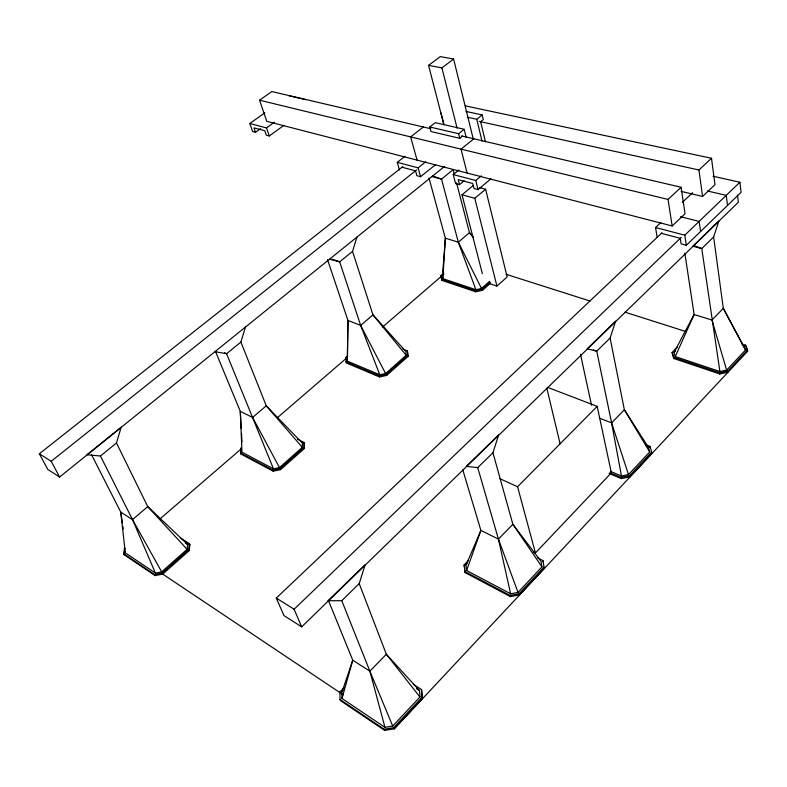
<?xml version="1.0" encoding="UTF-8"?>
<svg xmlns="http://www.w3.org/2000/svg" width="787" height="787" viewBox="0 0 787 787"><rect width="100%" height="100%" fill="white"/><g stroke="black" fill="none" stroke-linecap="round" stroke-linejoin="round"><path stroke-width="1.18" d="M356.934 237.113L352.537 251.387L372.969 314.879L405.935 351.632L406.19 355.262L385.591 373.53L379.777 374.769L347.352 361.154L347.952 320.437L327.52 259.631M241.255 448.993L240.812 447.951L240.852 454.02L273.178 471.167L280.536 469.662L304.303 448.551L304.028 442.412L297.496 439.176M215.5 351.415L240.281 411.345L241.983 452.2L273.463 468.826L279.493 467.596L302.326 447.35L302.444 443.189L266.252 405.807L240.901 342.07L245.436 327.097M304.303 448.551L304.028 442.412M489.524 281.372L481.516 288.475L475.909 289.714L442.865 278.637L445.353 238.195L428.945 177.951M240.852 454.02L241.176 449.997M125.133 548.972L124.592 547.929L123.608 553.694L124.149 554.737L155.088 575.592L162.732 574.116L189.214 550.605L188.703 549.533L189.392 543.699L180.282 537.974M189.214 550.605L189.903 544.761L189.392 543.699M91.371 454.355L120.765 512.101L125.3 552.858L155.413 573.093L161.689 571.883L187.119 549.336L187.69 544.545L147.749 506.621L116.476 442.983L121.159 427.243L87.032 454.778L100.441 456.007L116.476 442.983M124.149 554.737L124.739 551.274M359.206 583.61L341.765 600.688L328.012 600.756L365.188 564.623L359.206 583.61L386.338 654.263L419.55 690.583L419.953 696.997L392.713 726.047L384.961 727.345L341.981 698.462L352.753 660.224L328.366 600.343M492.937 452.741L498.663 434.857L466.268 466.347L477.719 467.635L492.937 452.741L512.868 524.29L541.948 566.886L518.003 592.424L510.625 593.772L466.612 570.526L466.042 565.155L480.887 530.408L462.805 469.898M610.122 338.056L615.621 321.165L587.141 348.838L596.743 351.15L610.122 338.056L624.357 409.761L649.718 451.964L628.498 474.591L621.455 475.958L610.328 471.285M713.632 236.956L718.905 220.95L693.672 245.485L701.768 248.574L719.898 371.543L726.627 370.156L745.564 349.969L723.302 308.337L713.632 236.956L701.768 248.574L692.58 246.124M466.612 570.526L480.887 530.408L498.437 539.115L518.003 592.424M719.898 371.543L675.236 356.56L694.134 314.554L684.857 253.286M675.236 356.56L673.928 352.596L694.134 314.554L711.94 320.014L726.627 370.156M344.234 687.474L339.984 691.822L340.014 699.495L384.184 729.244L393.628 727.66L422.019 697.351L421.517 689.54L413.234 684.336M464.792 571.46L510.025 595.415L519.027 593.772L543.984 567.122L544.299 568.303L519.361 594.942L510.369 596.585L465.166 572.621L464.114 564.918L468.383 560.56M609.846 472.692L621.002 477.384L629.59 475.712L651.695 452.112L651.921 453.302L629.836 476.902L621.248 478.575L608.981 473.4M677.223 347.254L672.078 352.527L673.662 357.357L719.564 372.782L727.778 371.1L747.502 350.038L745.535 345.159L742.102 344.076M340.014 699.495L340.496 700.627L384.646 730.395L394.09 728.811L422.452 698.512L421.517 689.54M394.248 728.91L747.65 351.228L747.502 350.038M533.261 551.884L535.435 552.956L611.361 472.83L597.185 406.358L547.654 387.401M384.961 727.345L369.88 671.163L386.338 654.263L419.953 696.997M510.625 593.772L498.437 539.115L512.868 524.29L541.043 561.436L541.948 566.886M621.455 475.958L611.597 422.875L624.357 409.761L648.419 447.311L649.718 451.964M711.94 320.014L723.302 308.337L745.564 349.969M341.312 692.088L343.014 690.347M465.333 565.204L467.035 563.453M673.928 352.596L675.58 350.913M535.435 552.956L517.571 486.75L597.185 406.358M661.975 232.775L276.276 598.061L283.959 615.552L301.687 626.855L738.354 202.239L737.498 195.186M661.365 233.345L680.263 238.343L681.119 243.911L686.323 245.308L741.088 192.303L739.898 182.24L712.983 176.239M301.687 626.855L294.092 609.256L681.286 237.359M686.323 245.308L684.808 235.185L739.898 182.24M681.06 191.359L702.575 196.435L714.98 184.67L711.507 158.266L465.274 105.861M430.823 128.734L271.79 91.548L259.543 100.195L266.793 121.326L672.167 225.977L685.034 213.769L681.099 187.257L461.566 135.915M657.194 237.517L655.551 227.532L660.844 222.554M682.29 202.387L692.58 192.707M702.575 196.435L698.915 169.992L711.507 158.266M672.167 225.977L668.035 199.426L681.099 187.257M489.022 283.477L496.931 286.075L507.153 276.945L485.609 189.254L479.785 187.7M347.667 355.891L345.818 357.485L346.231 362.925L379.531 376.963L386.624 375.448L408.069 356.403L407.42 350.904L402.954 349.143M443.799 273.069L441.035 275.45L441.763 280.349L475.712 291.78L482.539 290.265L490.498 283.202M123.608 553.694L154.547 574.54L162.201 573.054L188.703 549.533M240.399 452.968L272.745 470.095L280.103 468.59L303.89 447.488M345.867 361.872L379.177 375.901L386.269 374.376L407.735 355.33L407.42 350.904M441.468 279.306L475.427 290.718L482.264 289.203L490.222 282.13M159.505 519.331L241.275 448.836M277.506 417.602L346.26 358.321M382.502 327.077L443.819 274.21M155.413 573.093L132.511 519.597L147.749 506.621L187.119 549.336M241.225 428.482L240.281 411.345L252.588 417.454L266.252 405.807L302.326 447.35M347.352 361.154L347.952 320.437L360.653 325.385L372.969 314.879L406.19 355.262M442.865 278.637L442.501 275.47L445.353 238.195L458.309 242.17L469.475 232.657L456.529 182.741M482.382 273.748L461.999 194.792L474.787 198.294L485.609 189.254M464.202 180.774L459.49 184.65L458.201 179.662L472.761 183.509L474.02 188.536L478.034 189.608L490.97 178.826M459.49 184.65L455.584 183.607L453.243 174.586L475.751 180.479L481.329 175.865M461.999 194.792L472.79 185.84M453.243 174.586L458.929 169.953M240.901 342.07L226.577 353.707L214.969 351.681M352.537 251.387L339.659 261.845L329.566 259.198M473.872 138.797L461.034 149.136L467.075 173.032M402.796 166.608L39.35 453.784L47.781 469.426L59.625 477.04L444.586 166.372M402.009 167.228L415.497 170.818L416.854 175.688L420.573 176.691L435.605 164.631M399.442 169.992L397.258 162.348L418.123 167.838L425.688 161.817M39.35 453.784L51.214 461.29L416.687 169.864M466.189 137.391L464.173 129.275L435.3 122.674L429.781 126.982L430.981 131.537L459.785 138.325L462.52 136.141M429.781 126.982L458.624 133.701L464.173 129.275M467.478 117.233L476.745 119.27L482.185 114.941L483.287 119.555L480.611 121.69L485.441 141.788M397.258 162.348L404.971 156.288M423.376 126.992L410.647 136.899L417.061 160.115M443.907 124.73L428.571 65.36L441.901 67.889L453.607 59.045L473.331 139.299M428.571 65.36L440.267 56.605L453.607 59.045M260.497 128.694L255.519 132.275L253.975 127.858L264.766 130.731L266.301 135.167L269.272 135.974L283.891 125.359M255.519 132.275L252.617 131.488L249.813 123.51L266.498 127.907L274.338 122.251M249.813 123.51L264.806 112.816M672.078 352.527L673.859 358.518L719.731 373.973L727.936 372.29L727.778 371.1M465.973 111.429L482.185 114.941M479.322 121.405L698.915 169.992M707.523 191.005L726.244 195.363L727.522 205.437M288.79 95.699L305.681 99.644M259.543 100.195L668.035 199.426M680.421 216.7L699.141 221.403L700.578 231.516M655.551 227.532L684.808 235.185M431.601 176.465L441.517 179.111L453.135 169.667L454.374 174.419M742.249 345.257L744.541 345.985M506.061 274.289L590.093 301.047M625.104 312.203L685.792 331.524M593.309 349.959L596.743 351.15L611.597 422.875L628.498 474.591M332.124 259.218L339.659 261.845L360.653 325.385L379.777 374.769M432.693 175.973L441.517 179.111L458.309 242.17L475.909 289.714M599.389 418.123L611.597 422.875M645.635 444.675L650.101 446.436L651.921 453.302M646.973 446.298L650.328 447.626L650.101 446.436M224.492 352.753L226.577 353.707L273.463 468.826M499.715 478.614L517.571 486.75M537.452 557.806L542.863 560.492L543.178 561.672M302.257 442.402L304.441 443.475M276.276 598.061L294.092 609.256M185.85 542.213L189.903 544.761M185.663 543.256L187.69 544.545M416.451 688.635L419.55 690.583M161.689 571.883L132.511 519.597L120.765 512.101L122.359 522.902M392.713 726.047L369.88 671.163L352.753 660.224L341.942 692.167L341.981 698.462M161.827 573.507L343.28 694.832M473.341 237.28L469.475 232.657L473.223 237.448M252.588 417.454L279.493 467.596M51.214 461.29L59.625 477.04M360.653 325.385L385.591 373.53M154.547 574.54L155.088 575.592M100.441 456.007L132.511 519.597M162.201 573.054L162.732 574.116M458.309 242.17L481.516 288.475M339.984 691.822L340.466 692.953M272.745 470.095L273.178 471.167M280.103 468.59L280.536 469.662M384.184 729.244L384.646 730.395M747.65 351.228L745.535 345.159M393.628 727.66L394.09 728.811M341.765 600.688L369.88 671.163M422.019 697.351L422.452 698.512M345.818 357.485L346.182 358.528M266.498 127.907L269.272 135.974M379.177 375.901L379.531 376.963M386.269 374.376L386.624 375.448M464.114 564.918L464.704 568.253M407.735 355.33L408.069 356.403M510.025 595.415L510.369 596.585M477.719 467.635L498.437 539.115M519.027 593.772L519.361 594.942M441.035 275.45L441.763 280.349M418.123 167.838L420.573 176.691M475.427 290.718L475.712 291.78M482.264 289.203L482.539 290.265M440.927 112.905L443.917 124.474M441.901 67.889L457.109 128.183M458.624 133.701L459.785 138.325M474.787 198.294L496.931 286.075M475.751 180.479L478.034 189.608M476.745 119.27L482.057 141.267M546.808 388.158L560.118 443.829M580.501 354.268L591.539 405.285M621.002 477.384L621.248 478.575M629.59 475.712L629.836 476.902M542.863 560.492L544.299 568.303M673.662 357.357L673.859 358.518M122.9 526.513L123.254 528.913M719.564 372.782L719.731 373.973M464.93 570.437L465.166 572.621M241.501 433.381L241.973 441.95"/></g></svg>
